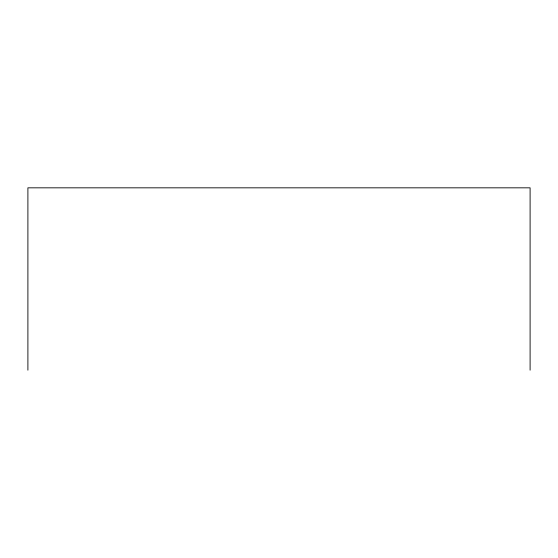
<?xml version="1.0" encoding="UTF-8"?>
<svg xmlns="http://www.w3.org/2000/svg" width="558" height="558" viewBox="0 0 558 558"><rect width="100%" height="100%" fill="white"/><g stroke="black" fill="none" stroke-linecap="round" stroke-linejoin="round"><path stroke-width="0.84" d="M530.1 370.17L530.1 187.83L27.9 187.83L27.9 370.17"/></g></svg>
